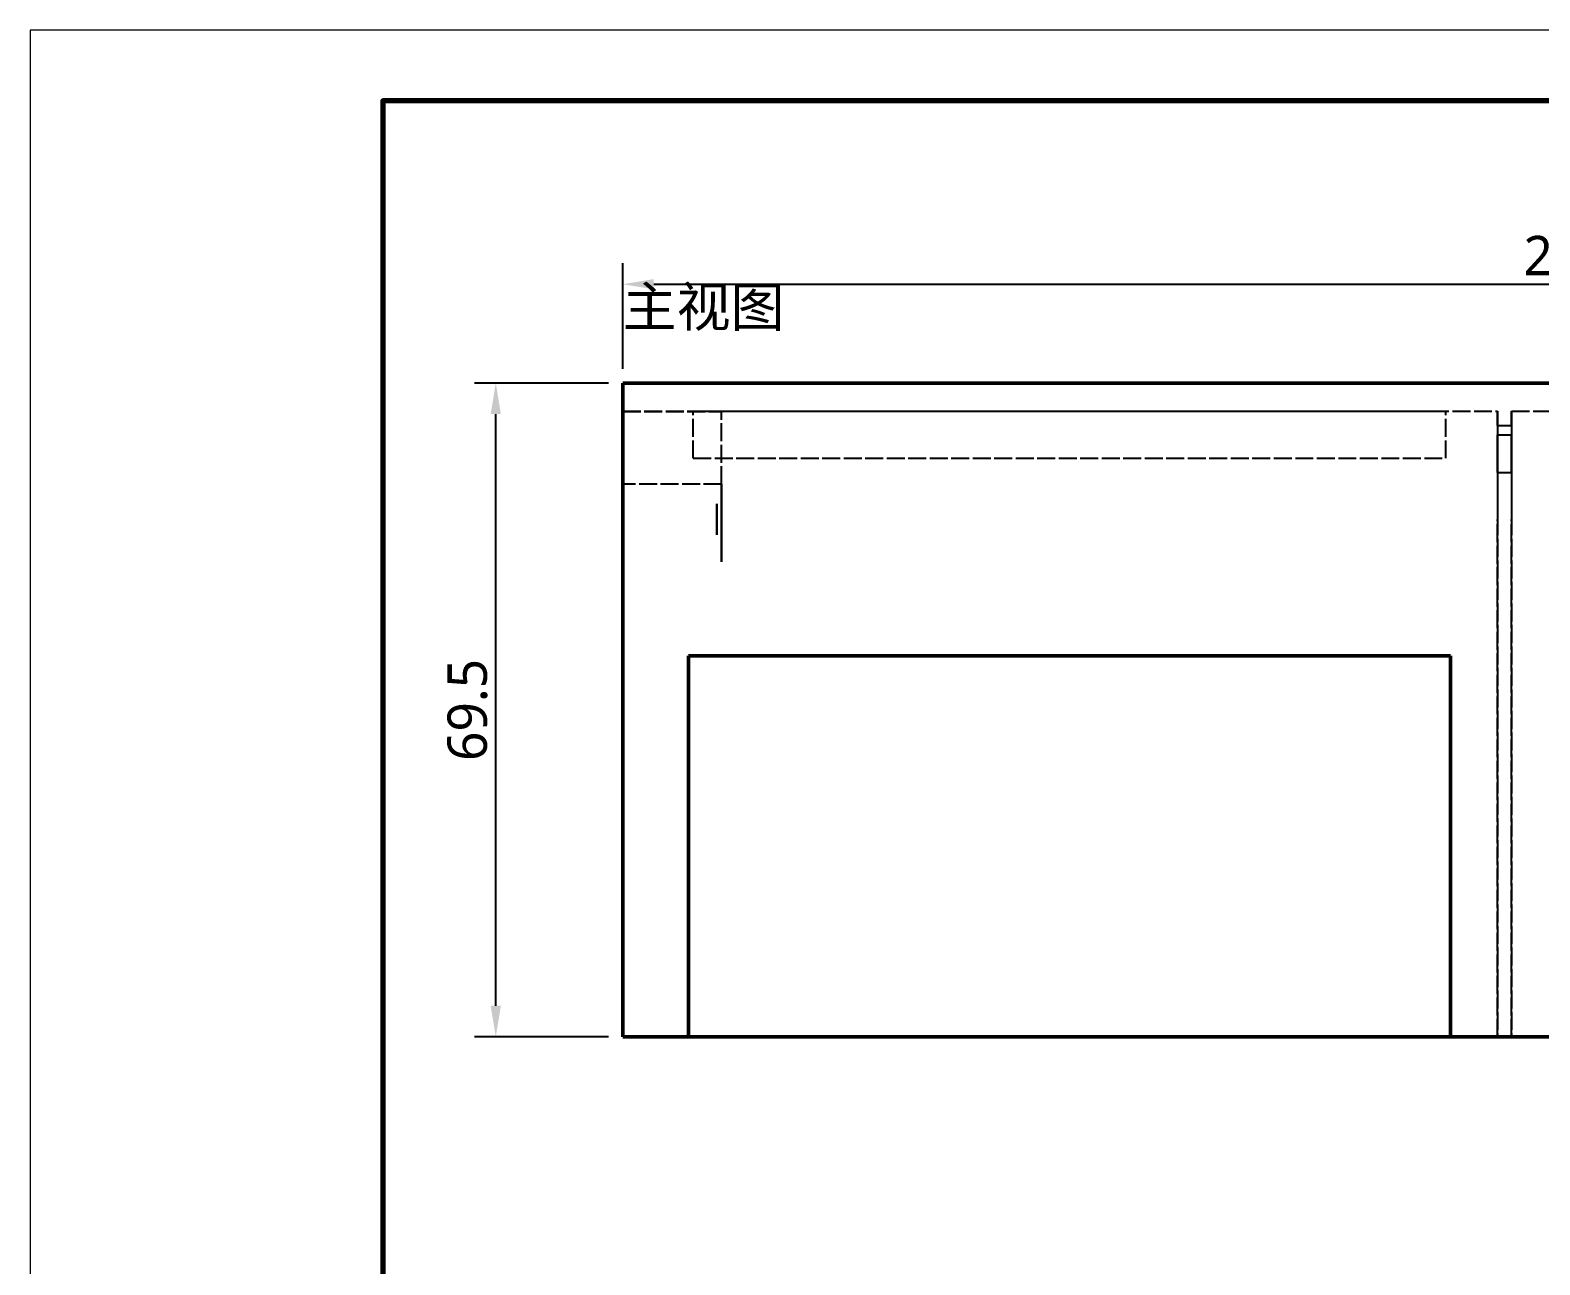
# Model space of a CAD drawing. Header units: millimetres. Extents: x 0 to 420, y 0 to 297.
# Drawn here: x 0 to 107, y 209.5 to 297 of the extents above; entities that cross this region are included whole.
import ezdxf

# ---------------------------------------------------------------- set-up
doc = ezdxf.new("R2010")
doc.units = ezdxf.units.MM
doc.linetypes.add('DASHED', pattern=[1.524, 1.27, -0.254])
for name, color, linetype, lineweight in [('DIM', 3, 'CONTINUOUS', 18), ('FRAME', 7, 'CONTINUOUS', 70), ('HIDDEN', 8, 'DASHED', 25), ('TEXT', 7, 'CONTINUOUS', 25), ('VISIBLE', 7, 'CONTINUOUS', 50)]:
    doc.layers.add(name, color=color, linetype=linetype, lineweight=lineweight)
doc.styles.add('CJK', font='NotoSansCJK-Regular.ttc')
doc.dimstyles.new('GB', dxfattribs={"dimtxt": 2.8, "dimasz": 2.2, "dimexe": 1.5, "dimexo": 1, "dimgap": 0.6, "dimtad": 1, "dimlfac": 100, "dimzin": 12, "dimdsep": 46, "dimtxsty": 'CJK', "dimcen": 2.5, "dimazin": 3, "dimtfac": 0.5, "dimtmove": 2, "dimatfit": 3})

msp = doc.modelspace()

# ---------------------------------------------------------------- linework, layer by layer
at = {"layer": 'FRAME', "lineweight": 18}
msp.add_lwpolyline([(0, 0), (420, 0), (420, 297), (0, 297)], close=True, dxfattribs=at)
at = {"layer": 'FRAME'}
msp.add_lwpolyline([(25, 5), (415, 5), (415, 292), (25, 292)], close=True, dxfattribs=at)
at = {"layer": 'HIDDEN'}
for points in [[(42, 271.97763), (42, 272)], [(42, 271.91065), (42, 271.97763)], [(42, 271.79942), (42, 271.91065)], [(42, 271.64458), (42, 271.79942)], [(42, 271.44699), (42, 271.64458)], [(42, 271.20775), (42, 271.44699)], [(42, 270.9282), (42, 271.20775)], [(42, 270.60991), (42, 270.9282)], [(42, 270.25465), (42, 270.60991)], [(42, 269.86441), (42, 270.25465)], [(42, 270), (49, 270)], [(42, 270), (49, 270)], [(42, 264.82777), (42, 270)], [(42, 264.82777), (42, 270)], [(42, 269.99073), (49, 269.99073)], [(42, 269.99073), (49, 269.99073)], [(42, 269.99073), (42, 269.95112)], [(42, 269.86441), (42, 269.99073)], [(42, 264.82777), (42, 269.99073)], [(42, 269.95112), (42, 269.99073)], [(42, 269.95112), (42, 269.88053)], [(42, 269.88053), (42, 269.95112)], [(42, 269.88053), (42, 269.77934)], [(42, 269.77934), (42, 269.88053)], [(42, 269.44138), (42, 269.86441)], [(42, 269.77934), (42, 269.64808)], [(42, 269.64808), (42, 269.77934)], [(42, 269.64808), (42, 269.48743)], [(42, 269.48743), (42, 269.64808)], [(47, 266.66667), (47, 270)], [(47, 266.66667), (47, 270)], [(47, 266.66667), (47, 270)], [(47, 266.66667), (47, 270)], [(47, 270), (100.33333, 270)], [(47, 270), (100.33333, 270)], [(47, 270), (100.33333, 270)], [(47, 270), (100.33333, 270)], [(49, 270), (49, 269.99897)], [(49, 264.82777), (49, 270)], [(49, 264.82777), (49, 270)], [(49, 269.99897), (49, 270)], [(49, 270), (104, 270)], [(49, 269.99897), (49, 269.99588)], [(49, 269.99588), (49, 269.99897)], [(49, 269.99588), (49, 269.99073)], [(49, 269.99073), (49, 269.99588)], [(49, 264.82777), (49, 269.99073)], [(49, 264.82777), (49, 269.99073)], [(100.33333, 266.66667), (100.33333, 270)], [(100.33333, 266.66667), (100.33333, 270)], [(100.33333, 266.66667), (100.33333, 270)], [(100.33333, 266.66667), (100.33333, 270)], [(104, 270), (104, 269.98322)], [(104, 269.98374), (104, 270)], [(104, 269.93506), (104, 269.98374)], [(104, 269.98322), (104, 269.93298)], [(104, 269.85422), (104, 269.93506)], [(104, 269.93298), (104, 269.84957)], [(104, 269.74166), (104, 269.85422)], [(104, 269.84957), (104, 269.73344)], [(104, 269.59798), (104, 269.74166)], [(104, 269.73344), (104, 269.58524)], [(105, 270), (105, 269.98322)], [(105, 269.98374), (105, 270)], [(105, 270), (109, 270)], [(105, 269.93506), (105, 269.98374)], [(105, 269.98322), (105, 269.93298)], [(105, 269.85422), (105, 269.93506)], [(105, 269.93298), (105, 269.84957)], [(105, 269.74166), (105, 269.85422)], [(105, 269.84957), (105, 269.73344)], [(105, 269.59798), (105, 269.74166)], [(105, 269.73344), (105, 269.58524)], [(42, 269.48743), (42, 269.29822)], [(42, 269.29822), (42, 269.48743)], [(42, 268.98792), (42, 269.44138)], [(42, 269.29822), (42, 269.08144)], [(42, 269.08144), (42, 269.29822)], [(42, 269.08144), (42, 268.83822)], [(42, 268.83822), (42, 269.08144)], [(42, 268.50656), (42, 268.98792)], [(42, 268.83822), (42, 268.56982)], [(42, 268.56982), (42, 268.83822)], [(104, 269.42397), (104, 269.59798)], [(104, 269.58524), (104, 269.40581)], [(104, 269.22057), (104, 269.42397)], [(104, 269.40581), (104, 269.19615)], [(104, 268.98888), (104, 269.22057)], [(104, 269.19615), (104, 268.95743)], [(104, 268.98888), (104, 265.64996)], [(104, 268.98888), (105, 268.98888)], [(104, 268.95743), (104, 268.69099)], [(104, 268.69099), (104, 268.39831)], [(105, 269.42397), (105, 269.59798)], [(105, 269.58524), (105, 269.40581)], [(105, 269.22057), (105, 269.42397)], [(105, 269.40581), (105, 269.19615)], [(105, 268.98888), (105, 269.22057)], [(105, 269.19615), (105, 268.95743)], [(105, 268.98888), (105, 265.64996)], [(105, 268.95743), (105, 268.69099)], [(105, 268.69099), (105, 268.39831)], [(42, 268.56982), (42, 268.27764)], [(42, 268.27764), (42, 268.56982)], [(42, 268), (42, 268.50656)], [(42, 268.27764), (42, 267.9632)], [(42, 267.9632), (42, 268.27764)], [(42, 267.47107), (42, 268)], [(42, 267.9632), (42, 267.62814)], [(42, 267.62814), (42, 267.9632)], [(42, 267.62814), (42, 267.2742)], [(42, 267.2742), (42, 267.62814)], [(104, 268.39831), (104, 268.08104)], [(104, 268.33333), (105, 268.33333)], [(104, 268.33333), (104, 268.31656)], [(104, 268.31849), (104, 268.33333)], [(104, 268.27402), (104, 268.31849)], [(104, 268.31656), (104, 268.26632)], [(104, 268.20015), (104, 268.27402)], [(104, 268.26632), (104, 268.1829)], [(104, 268.09724), (104, 268.20015)], [(104, 268.1829), (104, 268.06677)], [(104, 267.9658), (104, 268.09724)], [(104, 268.08104), (104, 267.74094)], [(104, 268.06677), (104, 267.91858)], [(104, 267.8065), (104, 267.9658)], [(104, 267.91858), (104, 267.73915)], [(104, 267.6201), (104, 267.8065)], [(104, 267.74094), (104, 267.37992)], [(104, 267.73915), (104, 267.52949)], [(104, 267.40753), (104, 267.6201)], [(104, 267.52949), (104, 267.29077)], [(105, 268.39831), (105, 268.08104)], [(105, 268.33333), (105, 268.31656)], [(105, 268.31849), (105, 268.33333)], [(105, 268.27402), (105, 268.31849)], [(105, 268.31656), (105, 268.26632)], [(105, 268.20015), (105, 268.27402)], [(105, 268.26632), (105, 268.1829)], [(105, 268.09724), (105, 268.20015)], [(105, 268.1829), (105, 268.06677)], [(105, 267.9658), (105, 268.09724)], [(105, 268.08104), (105, 267.74094)], [(105, 268.06677), (105, 267.91858)], [(105, 267.8065), (105, 267.9658)], [(105, 267.91858), (105, 267.73915)], [(105, 267.6201), (105, 267.8065)], [(105, 267.74094), (105, 267.37992)], [(105, 267.73915), (105, 267.52949)], [(105, 267.40753), (105, 267.6201)], [(105, 267.52949), (105, 267.29077)], [(42, 266.92273), (42, 267.47107)], [(42, 267.2742), (42, 266.90322)], [(42, 266.90322), (42, 267.2742)], [(42, 266.35804), (42, 266.92273)], [(42, 266.90322), (42, 266.51713)], [(42, 266.51713), (42, 266.90322)], [(42, 266.51713), (42, 266.11794)], [(42, 266.11794), (42, 266.51713)], [(47, 266.66667), (100.33333, 266.66667)], [(47, 266.66667), (100.33333, 266.66667)], [(47, 266.66667), (100.33333, 266.66667)], [(47, 266.66667), (100.33333, 266.66667)], [(104, 267.16986), (104, 267.40753)], [(104, 267.37992), (104, 267)], [(104, 267.29077), (104, 267.02432)], [(104, 266.90825), (104, 267.16986)], [(104, 267.02432), (104, 266.73164)], [(104, 267), (104, 266.6033)], [(104, 266.62399), (104, 266.90825)], [(104, 266.73164), (104, 266.41437)], [(104, 266.3185), (104, 266.62399)], [(104, 266.6033), (104, 266.19205)], [(105, 267.16986), (105, 267.40753)], [(105, 267.37992), (105, 267)], [(105, 267.29077), (105, 267.02432)], [(105, 266.90825), (105, 267.16986)], [(105, 267.02432), (105, 266.73164)], [(105, 267), (105, 266.6033)], [(105, 266.62399), (105, 266.90825)], [(105, 266.73164), (105, 266.41437)], [(105, 266.3185), (105, 266.62399)], [(105, 266.6033), (105, 266.19205)], [(42, 265.78017), (42, 266.35804)], [(42, 266.11794), (42, 265.70773)], [(42, 265.70773), (42, 266.11794)], [(42, 265.19234), (42, 265.78017)], [(42, 265.70773), (42, 265.28863)], [(42, 265.28863), (42, 265.70773)], [(104, 266.41437), (104, 266.07427)], [(104, 265.99329), (104, 266.3185)], [(104, 266.19205), (104, 265.76853)], [(104, 266.07427), (104, 265.71325)], [(104, 265.64996), (104, 265.99329)], [(104, 265.76853), (104, 265.33513)], [(104, 265.71325), (104, 265.33333)], [(104, 265.64996), (105, 265.64996)], [(105, 266.41437), (105, 266.07427)], [(105, 265.99329), (105, 266.3185)], [(105, 266.19205), (105, 265.76853)], [(105, 266.07427), (105, 265.71325)], [(105, 265.64996), (105, 265.99329)], [(105, 265.76853), (105, 265.33513)], [(105, 265.71325), (105, 265.33333)], [(42, 265.28863), (42, 264.86283)], [(42, 264.86283), (42, 265.28863)], [(42, 264.59784), (42, 265.19234)], [(42, 264.82777), (42, 265.19234)], [(42, 264.86283), (42, 264.43254)], [(42, 264.43254), (42, 264.86283)], [(49, 264.82777), (42, 264.82777)], [(49, 264.82777), (42, 264.82777)], [(49, 264.82777), (42, 264.82777)], [(49, 264.82777), (42, 264.82777)], [(42, 264.69775), (42, 264.82777)], [(42, 264.82777), (42, 264.69775)], [(42, 264.69775), (42, 264.82777)], [(42, 264.82777), (42, 264.69775)], [(42, 264.55479), (42, 264.69775)], [(42, 264.69775), (42, 264.55479)], [(42, 264.55479), (42, 264.69775)], [(42, 264.69775), (42, 264.55479)], [(42, 264), (42, 264.59784)], [(42, 264.39967), (42, 264.55479)], [(42, 264.55479), (42, 264.39967)], [(42, 264.39967), (42, 264.55479)], [(42, 264.55479), (42, 264.39967)], [(42, 264.43254), (42, 264)], [(42, 264), (42, 264.43254)], [(42, 264.23325), (42, 264.39967)], [(42, 264.39967), (42, 264.23325)], [(42, 264.23325), (42, 264.39967)], [(42, 264.39967), (42, 264.23325)], [(49, 264.69775), (49, 264.82777)], [(49, 264.82777), (49, 264.69775)], [(49, 264.69775), (49, 264.82777)], [(49, 264.82777), (49, 264.69775)], [(49, 264.55479), (49, 264.69775)], [(49, 264.69775), (49, 264.55479)], [(49, 264.55479), (49, 264.69775)], [(49, 264.69775), (49, 264.55479)], [(49, 264.39967), (49, 264.55479)], [(49, 264.55479), (49, 264.39967)], [(49, 264.39967), (49, 264.55479)], [(49, 264.55479), (49, 264.39967)], [(49, 264.23325), (49, 264.39967)], [(49, 264.39967), (49, 264.23325)], [(49, 264.23325), (49, 264.39967)], [(49, 264.39967), (49, 264.23325)], [(104, 265.33513), (104, 264.89425)], [(104, 265.33333), (104, 264.93664)], [(104, 264.93664), (104, 264.52538)], [(104, 264.89425), (104, 264.44838)], [(104, 264.52538), (104, 264.10186)], [(104, 264.44838), (104, 264)], [(105, 265.33513), (105, 264.89425)], [(105, 265.33333), (105, 264.93664)], [(105, 264.93664), (105, 264.52538)], [(105, 264.89425), (105, 264.44838)], [(105, 264.52538), (105, 264.10186)], [(105, 264.44838), (105, 264)], [(42, 264.05643), (42, 264.23325)], [(42, 264.23325), (42, 264.05643)], [(42, 264.05643), (42, 264.23325)], [(42, 264.23325), (42, 264.05643)], [(42, 263.87018), (42, 264.05643)], [(42, 264.05643), (42, 263.87018)], [(42, 263.87018), (42, 264.05643)], [(42, 264.05643), (42, 263.87018)], [(42, 225.66667), (42, 264)], [(42, 264), (42, 225.66667)], [(42, 225.66667), (42, 264)], [(42, 263.67553), (42, 263.87018)], [(42, 263.87018), (42, 263.67553)], [(42, 263.67553), (42, 263.87018)], [(42, 263.87018), (42, 263.67553)], [(42, 263.47353), (42, 263.67553)], [(42, 263.67553), (42, 263.47353)], [(42, 263.47353), (42, 263.67553)], [(42, 263.67553), (42, 263.47353)], [(42, 263.26529), (42, 263.47353)], [(42, 263.47353), (42, 263.26529)], [(42, 263.26529), (42, 263.47353)], [(42, 263.47353), (42, 263.26529)], [(42, 263.43333), (42, 263.43026)], [(42, 263.43026), (42, 263.43333)], [(42, 263.43333), (42, 263.43026)], [(42, 263.43026), (42, 263.43333)], [(42, 263.43026), (42, 263.42105)], [(42, 263.42105), (42, 263.43026)], [(42, 263.43026), (42, 263.42105)], [(42, 263.42105), (42, 263.43026)], [(42, 263.42105), (42, 263.40575)], [(42, 263.40575), (42, 263.42105)], [(42, 263.42105), (42, 263.40575)], [(42, 263.40575), (42, 263.42105)], [(42, 263.40575), (42, 263.38446)], [(42, 263.38446), (42, 263.40575)], [(42, 263.40575), (42, 263.38446)], [(42, 263.38446), (42, 263.40575)], [(42, 263.38446), (42, 263.35729)], [(42, 263.35729), (42, 263.38446)], [(42, 263.38446), (42, 263.35729)], [(42, 263.35729), (42, 263.38446)], [(42, 263.35729), (42, 263.3244)], [(42, 263.3244), (42, 263.35729)], [(42, 263.35729), (42, 263.3244)], [(42, 263.3244), (42, 263.35729)], [(42, 263.3244), (42, 263.28596)], [(42, 263.28596), (42, 263.3244)], [(42, 263.3244), (42, 263.28596)], [(42, 263.28596), (42, 263.3244)], [(42, 263.28596), (42, 263.2422)], [(42, 263.2422), (42, 263.28596)], [(42, 263.28596), (42, 263.2422)], [(42, 263.2422), (42, 263.28596)], [(42, 263.05195), (42, 263.26529)], [(42, 263.26529), (42, 263.05195)], [(42, 263.05195), (42, 263.26529)], [(42, 263.26529), (42, 263.05195)], [(42, 263.2422), (42, 263.19335)], [(42, 263.19335), (42, 263.2422)], [(42, 263.2422), (42, 263.19335)], [(42, 263.19335), (42, 263.2422)], [(48.66667, 263.43333), (48.66667, 263.43026)], [(48.66667, 263.43026), (48.66667, 263.43333)], [(48.66667, 263.43333), (48.66667, 263.43026)], [(48.66667, 263.43026), (48.66667, 263.43333)], [(48.66667, 263.43026), (48.66667, 263.42105)], [(48.66667, 263.42105), (48.66667, 263.43026)], [(48.66667, 263.43026), (48.66667, 263.42105)], [(48.66667, 263.42105), (48.66667, 263.43026)], [(48.66667, 263.42105), (48.66667, 263.40575)], [(48.66667, 263.40575), (48.66667, 263.42105)], [(48.66667, 263.42105), (48.66667, 263.40575)], [(48.66667, 263.40575), (48.66667, 263.42105)], [(48.66667, 263.40575), (48.66667, 263.38446)], [(48.66667, 263.38446), (48.66667, 263.40575)], [(48.66667, 263.40575), (48.66667, 263.38446)], [(48.66667, 263.38446), (48.66667, 263.40575)], [(48.66667, 263.38446), (48.66667, 263.35729)], [(48.66667, 263.35729), (48.66667, 263.38446)], [(48.66667, 263.38446), (48.66667, 263.35729)], [(48.66667, 263.35729), (48.66667, 263.38446)], [(48.66667, 263.35729), (48.66667, 263.3244)], [(48.66667, 263.3244), (48.66667, 263.35729)], [(48.66667, 263.35729), (48.66667, 263.3244)], [(48.66667, 263.3244), (48.66667, 263.35729)], [(48.66667, 263.3244), (48.66667, 263.28596)], [(48.66667, 263.28596), (48.66667, 263.3244)], [(48.66667, 263.3244), (48.66667, 263.28596)], [(48.66667, 263.28596), (48.66667, 263.3244)], [(48.66667, 263.28596), (48.66667, 263.2422)], [(48.66667, 263.2422), (48.66667, 263.28596)], [(48.66667, 263.28596), (48.66667, 263.2422)], [(48.66667, 263.2422), (48.66667, 263.28596)], [(48.66667, 263.2422), (48.66667, 263.19335)], [(48.66667, 263.19335), (48.66667, 263.2422)], [(48.66667, 263.2422), (48.66667, 263.19335)], [(48.66667, 263.19335), (48.66667, 263.2422)], [(49, 264.05643), (49, 264.23325)], [(49, 264.23325), (49, 264.05643)], [(49, 264.05643), (49, 264.23325)], [(49, 264.23325), (49, 264.05643)], [(49, 263.87018), (49, 264.05643)], [(49, 264.05643), (49, 263.87018)], [(49, 263.87018), (49, 264.05643)], [(49, 264.05643), (49, 263.87018)], [(49, 263.67553), (49, 263.87018)], [(49, 263.87018), (49, 263.67553)], [(49, 263.67553), (49, 263.87018)], [(49, 263.87018), (49, 263.67553)], [(49, 263.47353), (49, 263.67553)], [(49, 263.67553), (49, 263.47353)], [(49, 263.47353), (49, 263.67553)], [(49, 263.67553), (49, 263.47353)], [(49, 263.26529), (49, 263.47353)], [(49, 263.47353), (49, 263.26529)], [(49, 263.26529), (49, 263.47353)], [(49, 263.47353), (49, 263.26529)], [(49, 263.05195), (49, 263.26529)], [(49, 263.26529), (49, 263.05195)], [(49, 263.05195), (49, 263.26529)], [(49, 263.26529), (49, 263.05195)], [(104, 264.10186), (104, 263.66846)], [(104, 264), (104, 225.66667)], [(104, 263.66846), (104, 263.22759)], [(104, 263.22759), (104, 262.78171)], [(105, 264.10186), (105, 263.66846)], [(105, 264), (105, 225.66667)], [(105, 263.66846), (105, 263.22759)], [(105, 263.22759), (105, 262.78171)], [(42, 263.19335), (42, 263.13969)], [(42, 263.13969), (42, 263.19335)], [(42, 263.19335), (42, 263.13969)], [(42, 263.13969), (42, 263.19335)], [(42, 263.13969), (42, 263.08152)], [(42, 263.08152), (42, 263.13969)], [(42, 263.13969), (42, 263.08152)], [(42, 263.08152), (42, 263.13969)], [(42, 263.08152), (42, 263.01917)], [(42, 263.01917), (42, 263.08152)], [(42, 263.08152), (42, 263.01917)], [(42, 263.01917), (42, 263.08152)], [(42, 262.83469), (42, 263.05195)], [(42, 263.05195), (42, 262.83469)], [(42, 262.83469), (42, 263.05195)], [(42, 263.05195), (42, 262.83469)], [(42, 263.01917), (42, 262.95299)], [(42, 262.95299), (42, 263.01917)], [(42, 263.01917), (42, 262.95299)], [(42, 262.95299), (42, 263.01917)], [(42, 262.95299), (42, 262.88333)], [(42, 262.88333), (42, 262.95299)], [(42, 262.95299), (42, 262.88333)], [(42, 262.88333), (42, 262.95299)], [(42, 262.88333), (42, 262.81061)], [(42, 262.81061), (42, 262.88333)], [(42, 262.88333), (42, 262.81061)], [(42, 262.81061), (42, 262.88333)], [(42, 262.61467), (42, 262.83469)], [(42, 262.83469), (42, 262.61467)], [(42, 262.61467), (42, 262.83469)], [(42, 262.83469), (42, 262.61467)], [(42, 262.81061), (42, 262.73521)], [(42, 262.73521), (42, 262.81061)], [(42, 262.81061), (42, 262.73521)], [(42, 262.73521), (42, 262.81061)], [(42, 262.73521), (42, 262.65756)], [(42, 262.65756), (42, 262.73521)], [(42, 262.73521), (42, 262.65756)], [(42, 262.65756), (42, 262.73521)], [(42, 262.65756), (42, 262.57811)], [(42, 262.57811), (42, 262.65756)], [(42, 262.65756), (42, 262.57811)], [(42, 262.57811), (42, 262.65756)], [(42, 262.39312), (42, 262.61467)], [(42, 262.61467), (42, 262.39312)], [(42, 262.39312), (42, 262.61467)], [(42, 262.61467), (42, 262.39312)], [(42, 262.57811), (42, 262.49728)], [(42, 262.49728), (42, 262.57811)], [(42, 262.57811), (42, 262.49728)], [(42, 262.49728), (42, 262.57811)], [(42, 262.49728), (42, 262.41554)], [(42, 262.41554), (42, 262.49728)], [(42, 262.49728), (42, 262.41554)], [(42, 262.41554), (42, 262.49728)], [(42, 262.41554), (42, 262.33333)], [(42, 262.33333), (42, 262.41554)], [(42, 262.41554), (42, 262.33333)], [(42, 262.33333), (42, 262.41554)], [(42, 262.17124), (42, 262.39312)], [(42, 262.39312), (42, 262.17124)], [(42, 262.17124), (42, 262.39312)], [(42, 262.39312), (42, 262.17124)], [(42, 262.25113), (42, 262.33333)], [(42, 262.33333), (42, 262.25113)], [(42, 262.25113), (42, 262.33333)], [(42, 262.33333), (42, 262.25113)], [(42, 262.16939), (42, 262.25113)], [(42, 262.25113), (42, 262.16939)], [(42, 262.16939), (42, 262.25113)], [(42, 262.25113), (42, 262.16939)], [(42, 261.95025), (42, 262.17124)], [(42, 262.17124), (42, 261.95025)], [(42, 261.95025), (42, 262.17124)], [(42, 262.17124), (42, 261.95025)], [(42, 262.08856), (42, 262.16939)], [(42, 262.16939), (42, 262.08856)], [(42, 262.08856), (42, 262.16939)], [(42, 262.16939), (42, 262.08856)], [(48.66667, 263.19335), (48.66667, 263.13969)], [(48.66667, 263.13969), (48.66667, 263.19335)], [(48.66667, 263.19335), (48.66667, 263.13969)], [(48.66667, 263.13969), (48.66667, 263.19335)], [(48.66667, 263.13969), (48.66667, 263.08152)], [(48.66667, 263.08152), (48.66667, 263.13969)], [(48.66667, 263.13969), (48.66667, 263.08152)], [(48.66667, 263.08152), (48.66667, 263.13969)], [(48.66667, 263.08152), (48.66667, 263.01917)], [(48.66667, 263.01917), (48.66667, 263.08152)], [(48.66667, 263.08152), (48.66667, 263.01917)], [(48.66667, 263.01917), (48.66667, 263.08152)], [(48.66667, 263.01917), (48.66667, 262.95299)], [(48.66667, 262.95299), (48.66667, 263.01917)], [(48.66667, 263.01917), (48.66667, 262.95299)], [(48.66667, 262.95299), (48.66667, 263.01917)], [(48.66667, 262.95299), (48.66667, 262.88333)], [(48.66667, 262.88333), (48.66667, 262.95299)], [(48.66667, 262.95299), (48.66667, 262.88333)], [(48.66667, 262.88333), (48.66667, 262.95299)], [(48.66667, 262.88333), (48.66667, 262.81061)], [(48.66667, 262.81061), (48.66667, 262.88333)], [(48.66667, 262.88333), (48.66667, 262.81061)], [(48.66667, 262.81061), (48.66667, 262.88333)], [(48.66667, 262.81061), (48.66667, 262.73521)], [(48.66667, 262.73521), (48.66667, 262.81061)], [(48.66667, 262.81061), (48.66667, 262.73521)], [(48.66667, 262.73521), (48.66667, 262.81061)], [(48.66667, 262.73521), (48.66667, 262.65756)], [(48.66667, 262.65756), (48.66667, 262.73521)], [(48.66667, 262.73521), (48.66667, 262.65756)], [(48.66667, 262.65756), (48.66667, 262.73521)], [(48.66667, 262.65756), (48.66667, 262.57811)], [(48.66667, 262.57811), (48.66667, 262.65756)], [(48.66667, 262.65756), (48.66667, 262.57811)], [(48.66667, 262.57811), (48.66667, 262.65756)], [(48.66667, 262.57811), (48.66667, 262.49728)], [(48.66667, 262.49728), (48.66667, 262.57811)], [(48.66667, 262.57811), (48.66667, 262.49728)], [(48.66667, 262.49728), (48.66667, 262.57811)], [(48.66667, 262.49728), (48.66667, 262.41554)], [(48.66667, 262.41554), (48.66667, 262.49728)], [(48.66667, 262.49728), (48.66667, 262.41554)], [(48.66667, 262.41554), (48.66667, 262.49728)], [(48.66667, 262.41554), (48.66667, 262.33333)], [(48.66667, 262.33333), (48.66667, 262.41554)], [(48.66667, 262.41554), (48.66667, 262.33333)], [(48.66667, 262.33333), (48.66667, 262.41554)], [(48.66667, 262.25113), (48.66667, 262.33333)], [(48.66667, 262.33333), (48.66667, 262.25113)], [(48.66667, 262.25113), (48.66667, 262.33333)], [(48.66667, 262.33333), (48.66667, 262.25113)], [(48.66667, 262.16939), (48.66667, 262.25113)], [(48.66667, 262.25113), (48.66667, 262.16939)], [(48.66667, 262.16939), (48.66667, 262.25113)], [(48.66667, 262.25113), (48.66667, 262.16939)], [(48.66667, 262.08856), (48.66667, 262.16939)], [(48.66667, 262.16939), (48.66667, 262.08856)], [(48.66667, 262.08856), (48.66667, 262.16939)], [(48.66667, 262.16939), (48.66667, 262.08856)], [(49, 262.83469), (49, 263.05195)], [(49, 263.05195), (49, 262.83469)], [(49, 262.83469), (49, 263.05195)], [(49, 263.05195), (49, 262.83469)], [(49, 262.61467), (49, 262.83469)], [(49, 262.83469), (49, 262.61467)], [(49, 262.61467), (49, 262.83469)], [(49, 262.83469), (49, 262.61467)], [(49, 262.39312), (49, 262.61467)], [(49, 262.61467), (49, 262.39312)], [(49, 262.39312), (49, 262.61467)], [(49, 262.61467), (49, 262.39312)], [(49, 262.17124), (49, 262.39312)], [(49, 262.39312), (49, 262.17124)], [(49, 262.17124), (49, 262.39312)], [(49, 262.39312), (49, 262.17124)], [(49, 261.95025), (49, 262.17124)], [(49, 262.17124), (49, 261.95025)], [(49, 261.95025), (49, 262.17124)], [(49, 262.17124), (49, 261.95025)], [(104, 262.78171), (104, 262.33333)], [(104, 225.66667), (104, 262.33333)], [(105, 262.78171), (105, 262.33333)], [(105, 225.66667), (105, 262.33333)], [(42, 262.0091), (42, 262.08856)], [(42, 262.08856), (42, 262.0091)], [(42, 262.0091), (42, 262.08856)], [(42, 262.08856), (42, 262.0091)], [(42, 261.93146), (42, 262.0091)], [(42, 262.0091), (42, 261.93146)], [(42, 261.93146), (42, 262.0091)], [(42, 262.0091), (42, 261.93146)], [(42, 261.73135), (42, 261.95025)], [(42, 261.95025), (42, 261.73135)], [(42, 261.73135), (42, 261.95025)], [(42, 261.95025), (42, 261.73135)], [(42, 261.85606), (42, 261.93146)], [(42, 261.93146), (42, 261.85606)], [(42, 261.85606), (42, 261.93146)], [(42, 261.93146), (42, 261.85606)], [(42, 261.78333), (42, 261.85606)], [(42, 261.85606), (42, 261.78333)], [(42, 261.78333), (42, 261.85606)], [(42, 261.85606), (42, 261.78333)], [(42, 261.71368), (42, 261.78333)], [(42, 261.78333), (42, 261.71368)], [(42, 261.71368), (42, 261.78333)], [(42, 261.78333), (42, 261.71368)], [(42, 261.51575), (42, 261.73135)], [(42, 261.73135), (42, 261.51575)], [(42, 261.51575), (42, 261.73135)], [(42, 261.73135), (42, 261.51575)], [(42, 261.64749), (42, 261.71368)], [(42, 261.71368), (42, 261.64749)], [(42, 261.64749), (42, 261.71368)], [(42, 261.71368), (42, 261.64749)], [(42, 261.58514), (42, 261.64749)], [(42, 261.64749), (42, 261.58514)], [(42, 261.58514), (42, 261.64749)], [(42, 261.64749), (42, 261.58514)], [(42, 261.52698), (42, 261.58514)], [(42, 261.58514), (42, 261.52698)], [(42, 261.52698), (42, 261.58514)], [(42, 261.58514), (42, 261.52698)], [(42, 261.47332), (42, 261.52698)], [(42, 261.52698), (42, 261.47332)], [(42, 261.47332), (42, 261.52698)], [(42, 261.52698), (42, 261.47332)], [(42, 261.30462), (42, 261.51575)], [(42, 261.51575), (42, 261.30462)], [(42, 261.30462), (42, 261.51575)], [(42, 261.51575), (42, 261.30462)], [(42, 261.42447), (42, 261.47332)], [(42, 261.47332), (42, 261.42447)], [(42, 261.42447), (42, 261.47332)], [(42, 261.47332), (42, 261.42447)], [(42, 261.38071), (42, 261.42447)], [(42, 261.42447), (42, 261.38071)], [(42, 261.38071), (42, 261.42447)], [(42, 261.42447), (42, 261.38071)], [(42, 261.34227), (42, 261.38071)], [(42, 261.38071), (42, 261.34227)], [(42, 261.34227), (42, 261.38071)], [(42, 261.38071), (42, 261.34227)], [(42, 261.30937), (42, 261.34227)], [(42, 261.34227), (42, 261.30937)], [(42, 261.30937), (42, 261.34227)], [(42, 261.34227), (42, 261.30937)], [(42, 261.2822), (42, 261.30937)], [(42, 261.30937), (42, 261.2822)], [(42, 261.2822), (42, 261.30937)], [(42, 261.30937), (42, 261.2822)], [(42, 261.09912), (42, 261.30462)], [(42, 261.30462), (42, 261.09912)], [(42, 261.09912), (42, 261.30462)], [(42, 261.30462), (42, 261.09912)], [(42, 261.26091), (42, 261.2822)], [(42, 261.2822), (42, 261.26091)], [(42, 261.26091), (42, 261.2822)], [(42, 261.2822), (42, 261.26091)], [(42, 261.24562), (42, 261.26091)], [(42, 261.26091), (42, 261.24562)], [(42, 261.24562), (42, 261.26091)], [(42, 261.26091), (42, 261.24562)], [(42, 261.23641), (42, 261.24562)], [(42, 261.24562), (42, 261.23641)], [(42, 261.23641), (42, 261.24562)], [(42, 261.24562), (42, 261.23641)], [(42, 261.23333), (42, 261.23641)], [(42, 261.23641), (42, 261.23333)], [(42, 261.23333), (42, 261.23641)], [(42, 261.23641), (42, 261.23333)], [(42, 260.90038), (42, 261.09912)], [(42, 261.09912), (42, 260.90038)], [(42, 260.90038), (42, 261.09912)], [(42, 261.09912), (42, 260.90038)], [(48.66667, 262.0091), (48.66667, 262.08856)], [(48.66667, 262.08856), (48.66667, 262.0091)], [(48.66667, 262.0091), (48.66667, 262.08856)], [(48.66667, 262.08856), (48.66667, 262.0091)], [(48.66667, 261.93146), (48.66667, 262.0091)], [(48.66667, 262.0091), (48.66667, 261.93146)], [(48.66667, 261.93146), (48.66667, 262.0091)], [(48.66667, 262.0091), (48.66667, 261.93146)], [(48.66667, 261.85606), (48.66667, 261.93146)], [(48.66667, 261.93146), (48.66667, 261.85606)], [(48.66667, 261.85606), (48.66667, 261.93146)], [(48.66667, 261.93146), (48.66667, 261.85606)], [(48.66667, 261.78333), (48.66667, 261.85606)], [(48.66667, 261.85606), (48.66667, 261.78333)], [(48.66667, 261.78333), (48.66667, 261.85606)], [(48.66667, 261.85606), (48.66667, 261.78333)], [(48.66667, 261.71368), (48.66667, 261.78333)], [(48.66667, 261.78333), (48.66667, 261.71368)], [(48.66667, 261.71368), (48.66667, 261.78333)], [(48.66667, 261.78333), (48.66667, 261.71368)], [(48.66667, 261.64749), (48.66667, 261.71368)], [(48.66667, 261.71368), (48.66667, 261.64749)], [(48.66667, 261.64749), (48.66667, 261.71368)], [(48.66667, 261.71368), (48.66667, 261.64749)], [(48.66667, 261.58514), (48.66667, 261.64749)], [(48.66667, 261.64749), (48.66667, 261.58514)], [(48.66667, 261.58514), (48.66667, 261.64749)], [(48.66667, 261.64749), (48.66667, 261.58514)], [(48.66667, 261.52698), (48.66667, 261.58514)], [(48.66667, 261.58514), (48.66667, 261.52698)], [(48.66667, 261.52698), (48.66667, 261.58514)], [(48.66667, 261.58514), (48.66667, 261.52698)], [(48.66667, 261.47332), (48.66667, 261.52698)], [(48.66667, 261.52698), (48.66667, 261.47332)], [(48.66667, 261.47332), (48.66667, 261.52698)], [(48.66667, 261.52698), (48.66667, 261.47332)], [(48.66667, 261.42447), (48.66667, 261.47332)], [(48.66667, 261.47332), (48.66667, 261.42447)], [(48.66667, 261.42447), (48.66667, 261.47332)], [(48.66667, 261.47332), (48.66667, 261.42447)], [(48.66667, 261.38071), (48.66667, 261.42447)], [(48.66667, 261.42447), (48.66667, 261.38071)], [(48.66667, 261.38071), (48.66667, 261.42447)], [(48.66667, 261.42447), (48.66667, 261.38071)], [(48.66667, 261.34227), (48.66667, 261.38071)], [(48.66667, 261.38071), (48.66667, 261.34227)], [(48.66667, 261.34227), (48.66667, 261.38071)], [(48.66667, 261.38071), (48.66667, 261.34227)], [(48.66667, 261.30937), (48.66667, 261.34227)], [(48.66667, 261.34227), (48.66667, 261.30937)], [(48.66667, 261.30937), (48.66667, 261.34227)], [(48.66667, 261.34227), (48.66667, 261.30937)], [(48.66667, 261.2822), (48.66667, 261.30937)], [(48.66667, 261.30937), (48.66667, 261.2822)], [(48.66667, 261.2822), (48.66667, 261.30937)], [(48.66667, 261.30937), (48.66667, 261.2822)], [(48.66667, 261.26091), (48.66667, 261.2822)], [(48.66667, 261.2822), (48.66667, 261.26091)], [(48.66667, 261.26091), (48.66667, 261.2822)], [(48.66667, 261.2822), (48.66667, 261.26091)], [(48.66667, 261.24562), (48.66667, 261.26091)], [(48.66667, 261.26091), (48.66667, 261.24562)], [(48.66667, 261.24562), (48.66667, 261.26091)], [(48.66667, 261.26091), (48.66667, 261.24562)], [(48.66667, 261.23641), (48.66667, 261.24562)], [(48.66667, 261.24562), (48.66667, 261.23641)], [(48.66667, 261.23641), (48.66667, 261.24562)], [(48.66667, 261.24562), (48.66667, 261.23641)], [(48.66667, 261.23333), (48.66667, 261.23641)], [(48.66667, 261.23641), (48.66667, 261.23333)], [(48.66667, 261.23333), (48.66667, 261.23641)], [(48.66667, 261.23641), (48.66667, 261.23333)], [(49, 261.73135), (49, 261.95025)], [(49, 261.95025), (49, 261.73135)], [(49, 261.73135), (49, 261.95025)], [(49, 261.95025), (49, 261.73135)], [(49, 261.51575), (49, 261.73135)], [(49, 261.73135), (49, 261.51575)], [(49, 261.51575), (49, 261.73135)], [(49, 261.73135), (49, 261.51575)], [(49, 261.30462), (49, 261.51575)], [(49, 261.51575), (49, 261.30462)], [(49, 261.30462), (49, 261.51575)], [(49, 261.51575), (49, 261.30462)], [(49, 261.09912), (49, 261.30462)], [(49, 261.30462), (49, 261.09912)], [(49, 261.09912), (49, 261.30462)], [(49, 261.30462), (49, 261.09912)], [(49, 260.90038), (49, 261.09912)], [(49, 261.09912), (49, 260.90038)], [(49, 260.90038), (49, 261.09912)], [(49, 261.09912), (49, 260.90038)], [(42, 260.70947), (42, 260.90038)], [(42, 260.90038), (42, 260.70947)], [(42, 260.70947), (42, 260.90038)], [(42, 260.90038), (42, 260.70947)], [(42, 260.52745), (42, 260.70947)], [(42, 260.70947), (42, 260.52745)], [(42, 260.52745), (42, 260.70947)], [(42, 260.70947), (42, 260.52745)], [(42, 260.35531), (42, 260.52745)], [(42, 260.52745), (42, 260.35531)], [(42, 260.35531), (42, 260.52745)], [(42, 260.52745), (42, 260.35531)], [(42, 260.19399), (42, 260.35531)], [(42, 260.35531), (42, 260.19399)], [(42, 260.19399), (42, 260.35531)], [(42, 260.35531), (42, 260.19399)], [(42, 260.04438), (42, 260.19399)], [(42, 260.19399), (42, 260.04438)], [(42, 260.04438), (42, 260.19399)], [(42, 260.19399), (42, 260.04438)], [(42, 259.90729), (42, 260.04438)], [(42, 260.04438), (42, 259.90729)], [(42, 259.90729), (42, 260.04438)], [(42, 260.04438), (42, 259.90729)], [(49, 260.70947), (49, 260.90038)], [(49, 260.90038), (49, 260.70947)], [(49, 260.70947), (49, 260.90038)], [(49, 260.90038), (49, 260.70947)], [(49, 260.52745), (49, 260.70947)], [(49, 260.70947), (49, 260.52745)], [(49, 260.52745), (49, 260.70947)], [(49, 260.70947), (49, 260.52745)], [(49, 260.35531), (49, 260.52745)], [(49, 260.52745), (49, 260.35531)], [(49, 260.35531), (49, 260.52745)], [(49, 260.52745), (49, 260.35531)], [(49, 260.19399), (49, 260.35531)], [(49, 260.35531), (49, 260.19399)], [(49, 260.19399), (49, 260.35531)], [(49, 260.35531), (49, 260.19399)], [(49, 260.04438), (49, 260.19399)], [(49, 260.19399), (49, 260.04438)], [(49, 260.04438), (49, 260.19399)], [(49, 260.19399), (49, 260.04438)], [(49, 259.90729), (49, 260.04438)], [(49, 260.04438), (49, 259.90729)], [(49, 259.90729), (49, 260.04438)], [(49, 260.04438), (49, 259.90729)], [(42, 259.78348), (42, 259.90729)], [(42, 259.90729), (42, 259.78348)], [(42, 259.78348), (42, 259.90729)], [(42, 259.90729), (42, 259.78348)], [(42, 259.67362), (42, 259.78348)], [(42, 259.78348), (42, 259.67362)], [(42, 259.67362), (42, 259.78348)], [(42, 259.78348), (42, 259.67362)], [(42, 259.57831), (42, 259.67362)], [(42, 259.67362), (42, 259.57831)], [(42, 259.57831), (42, 259.67362)], [(42, 259.67362), (42, 259.57831)], [(42, 259.49808), (42, 259.57831)], [(42, 259.57831), (42, 259.49808)], [(42, 259.49808), (42, 259.57831)], [(42, 259.57831), (42, 259.49808)], [(42, 259.43336), (42, 259.49808)], [(42, 259.49808), (42, 259.43336)], [(42, 259.43336), (42, 259.49808)], [(42, 259.49808), (42, 259.43336)], [(42, 259.38451), (42, 259.43336)], [(42, 259.43336), (42, 259.38451)], [(42, 259.38451), (42, 259.43336)], [(42, 259.43336), (42, 259.38451)], [(42, 259.35179), (42, 259.38451)], [(42, 259.38451), (42, 259.35179)], [(42, 259.35179), (42, 259.38451)], [(42, 259.38451), (42, 259.35179)], [(42, 259.33539), (42, 259.35179)], [(42, 259.35179), (42, 259.33539)], [(42, 259.33539), (42, 259.35179)], [(42, 259.35179), (42, 259.33539)], [(42, 259.33333), (42, 259.33539)], [(42, 259.33539), (42, 259.33333)], [(42, 259.33333), (42, 259.33539)], [(42, 259.33539), (42, 259.33333)], [(49, 259.78348), (49, 259.90729)], [(49, 259.90729), (49, 259.78348)], [(49, 259.78348), (49, 259.90729)], [(49, 259.90729), (49, 259.78348)], [(49, 259.67362), (49, 259.78348)], [(49, 259.78348), (49, 259.67362)], [(49, 259.67362), (49, 259.78348)], [(49, 259.78348), (49, 259.67362)], [(49, 259.57831), (49, 259.67362)], [(49, 259.67362), (49, 259.57831)], [(49, 259.57831), (49, 259.67362)], [(49, 259.67362), (49, 259.57831)], [(49, 259.49808), (49, 259.57831)], [(49, 259.57831), (49, 259.49808)], [(49, 259.49808), (49, 259.57831)], [(49, 259.57831), (49, 259.49808)], [(49, 259.43336), (49, 259.49808)], [(49, 259.49808), (49, 259.43336)], [(49, 259.43336), (49, 259.49808)], [(49, 259.49808), (49, 259.43336)], [(49, 259.38451), (49, 259.43336)], [(49, 259.43336), (49, 259.38451)], [(49, 259.38451), (49, 259.43336)], [(49, 259.43336), (49, 259.38451)], [(49, 259.35179), (49, 259.38451)], [(49, 259.38451), (49, 259.35179)], [(49, 259.35179), (49, 259.38451)], [(49, 259.38451), (49, 259.35179)], [(49, 259.33539), (49, 259.35179)], [(49, 259.35179), (49, 259.33539)], [(49, 259.33539), (49, 259.35179)], [(49, 259.35179), (49, 259.33539)], [(49, 259.33333), (49, 259.33539)], [(49, 259.33539), (49, 259.33333)], [(49, 259.33333), (49, 259.33539)], [(49, 259.33539), (49, 259.33333)], [(46.66667, 252.66667), (100.66667, 252.66667)], [(46.66667, 252.66667), (46.66667, 225.66667)], [(100.66667, 252.66667), (100.66667, 225.66667)], [(42, 225.66667), (46.66667, 225.66667)], [(46.66667, 225.66667), (42, 225.66667)], [(119.66667, 225.66667), (42, 225.66667)], [(100.66667, 225.66667), (104, 225.66667)], [(109, 225.66667), (100.66667, 225.66667)], [(104, 225.66667), (105, 225.66667)], [(105, 225.66667), (109.46667, 225.66667)]]:
    msp.add_lwpolyline(points, dxfattribs=at)
at = {"layer": 'VISIBLE'}
for points in [[(42, 272), (179, 272)], [(42, 272), (42, 271.97763)], [(42, 271.97763), (42, 271.91065)], [(42, 271.91065), (42, 271.79942)], [(42, 271.79942), (42, 271.64458)], [(42, 271.64458), (42, 271.44699)], [(42, 271.44699), (42, 271.20775)], [(42, 271.20775), (42, 270.9282)], [(42, 270.9282), (42, 270.60991)], [(42, 270.60991), (42, 270.25465)], [(42, 270.25465), (42, 269.86441)], [(42, 269.86441), (42, 269.44138)], [(42, 265.19234), (42, 269.86441)], [(42, 269.44138), (42, 268.98792)], [(42, 268.98792), (42, 268.50656)], [(42, 268.50656), (42, 268)], [(42, 268), (42, 267.47107)], [(42, 267.47107), (42, 266.92273)], [(42, 266.92273), (42, 266.35804)], [(42, 266.35804), (42, 265.78017)], [(42, 265.78017), (42, 265.19234)], [(42, 265.19234), (42, 264.59784)], [(42, 264.59784), (42, 264)], [(42, 264), (42, 225.66667)], [(46.66667, 252.66667), (100.66667, 252.66667)], [(46.66667, 252.66667), (46.66667, 225.66667)], [(100.66667, 252.66667), (100.66667, 225.66667)], [(42, 225.66667), (46.66667, 225.66667)], [(100.66667, 225.66667), (46.66667, 225.66667)], [(100.66667, 225.66667), (109.46667, 225.66667)]]:
    msp.add_lwpolyline(points, dxfattribs=at)

# ---------------------------------------------------------------- texts
at = {"layer": 'TEXT', "style": 'CJK'}
msp.add_text('主视图', height=2.8, dxfattribs=at).set_placement((42, 276))

# ---------------------------------------------------------------- dimensions: what is measured, and where the dimension line sits
at = {"layer": 'DIM'}
msp.add_linear_dim(base=(42, 279), p1=(42, 272), p2=(179, 272), text='205.5', dimstyle='GB', dxfattribs=at).render()
msp.add_linear_dim(base=(33, 225.66667), p1=(42, 225.66667), p2=(42, 272), angle=90, text='69.5', dimstyle='GB', dxfattribs=at).render()

doc.saveas('drawing.dxf')
